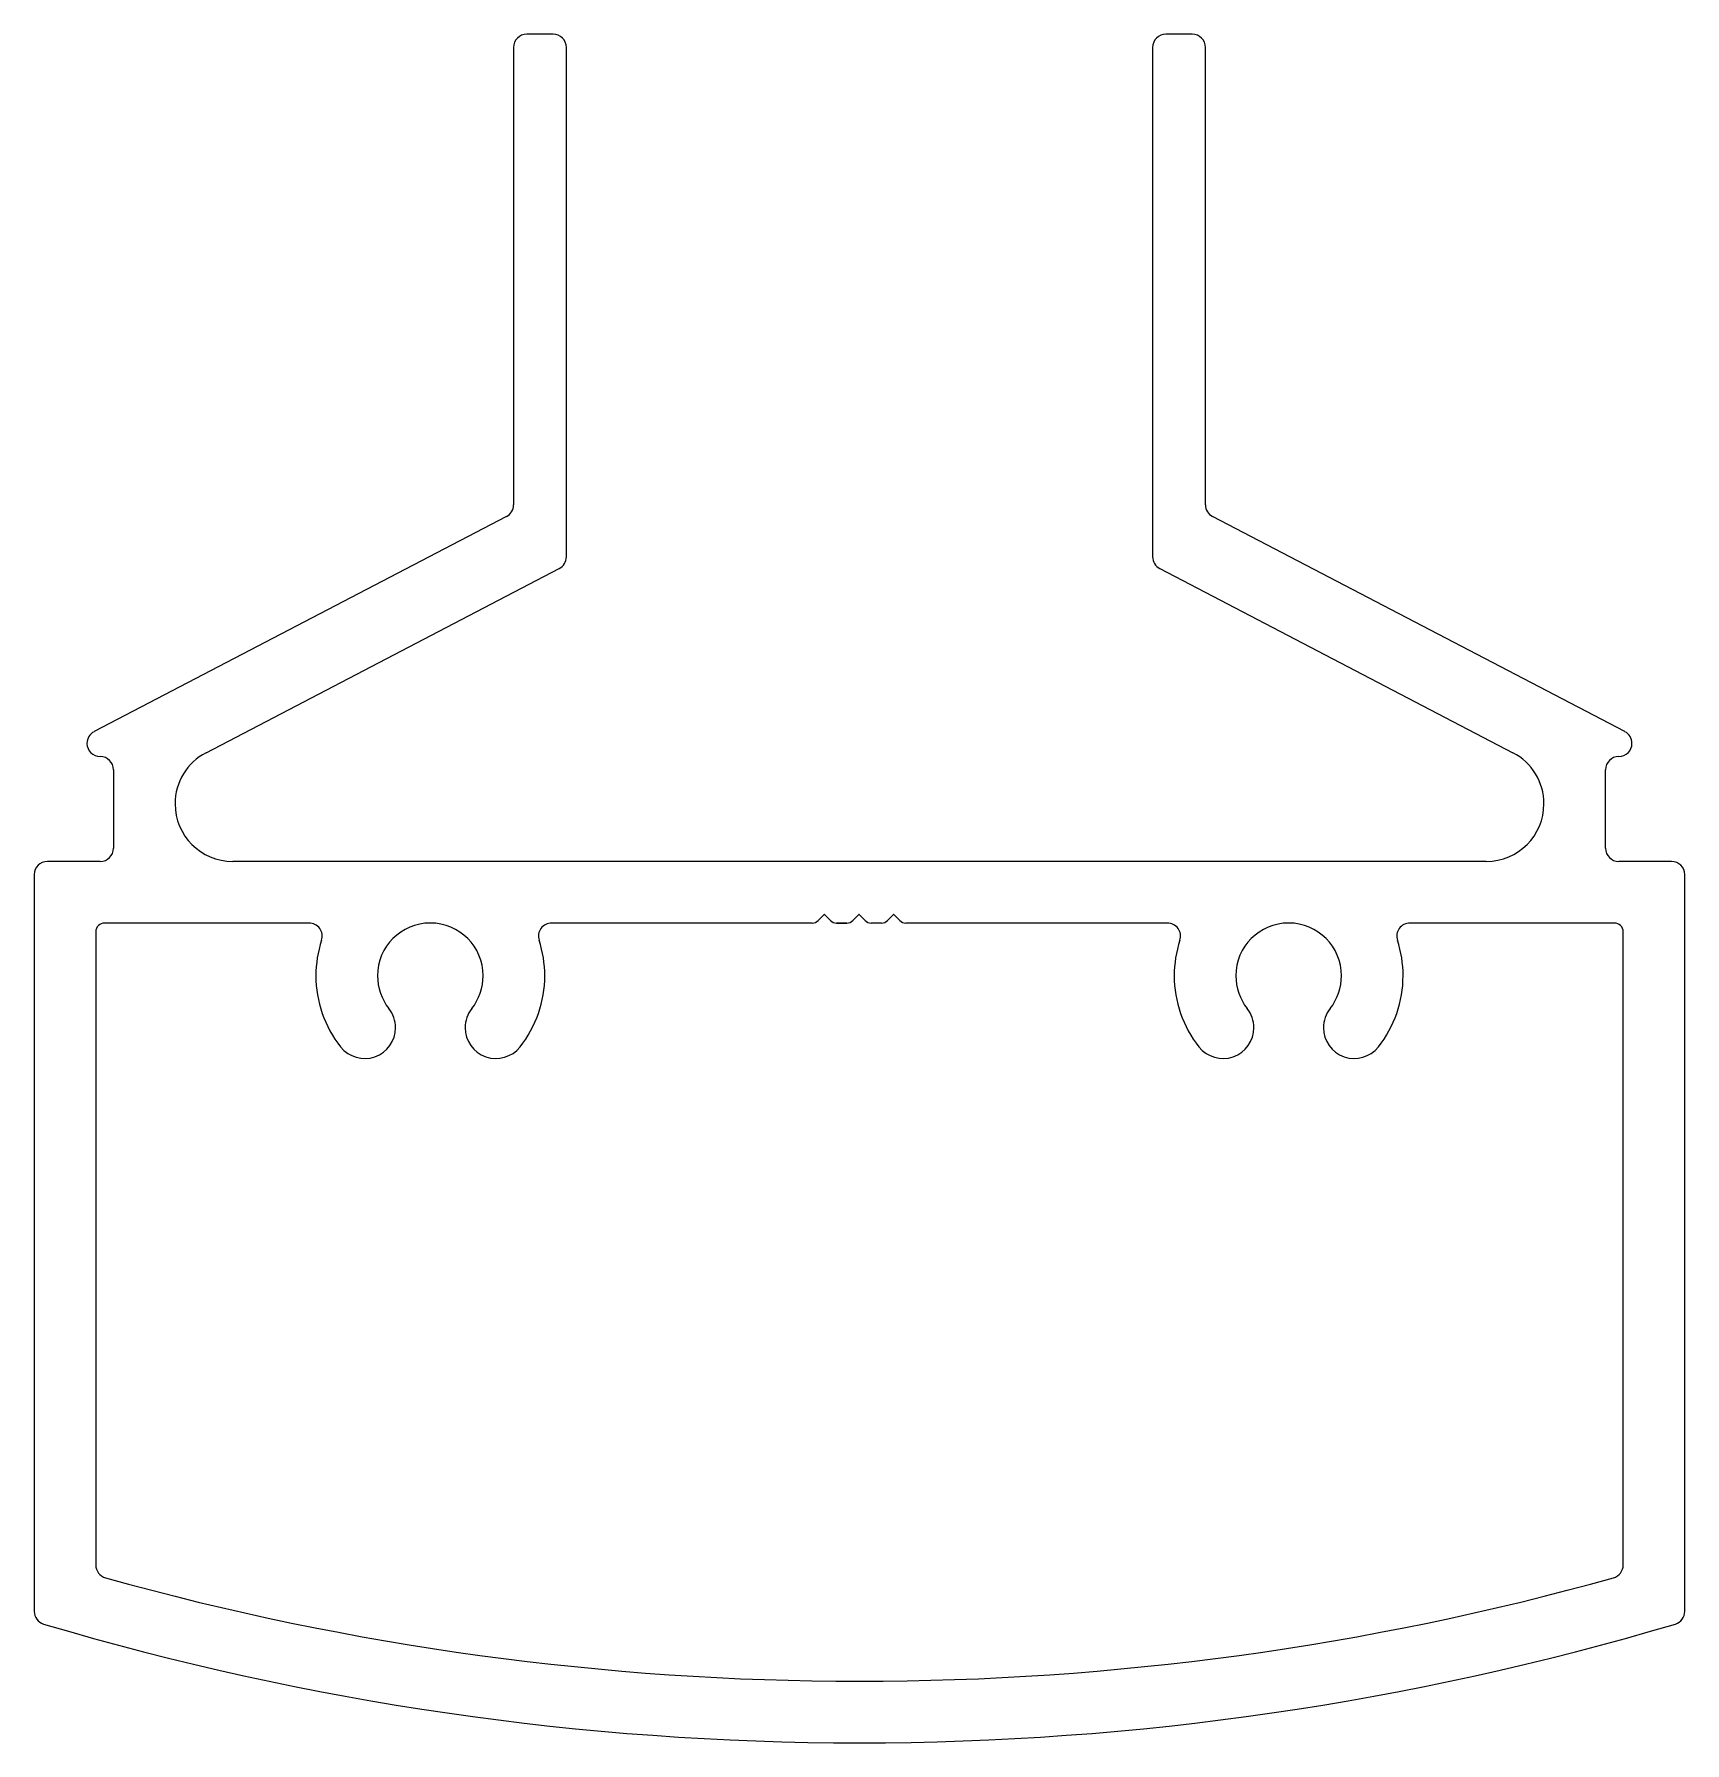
# Model space of a CAD drawing. Extents: x -24.7 to 22.9, y 4 to 53.3.
import ezdxf

# ---------------------------------------------------------------- set-up
doc = ezdxf.new("R2010")
doc.units = 0
doc.layers.add('1', color=7, linetype='CONTINUOUS')

msp = doc.modelspace()

# ---------------------------------------------------------------- linework, layer by layer
at = {"layer": '1', "color": 7, "linetype": 'CONTINUOUS'}
for p, q in [((-9.702, 53.32), (-10.464, 53.32)), ((8.738, 53.32), (7.976, 53.32)), ((-10.845, 52.939), (-10.845, 39.734)), ((-9.321, 38.237), (-9.321, 52.939)), ((7.595, 52.939), (7.595, 38.237)), ((9.119, 39.734), (9.119, 52.939)), ((-11.05, 39.396), (-22.947, 33.189)), ((21.221, 33.189), (9.324, 39.396)), ((-19.718, 32.582), (-9.526, 37.899)), ((7.8, 37.899), (17.991, 32.582)), ((-22.39, 32.089), (-22.39, 29.825)), ((20.663, 29.825), (20.663, 32.089)), ((-22.771, 29.444), (-24.295, 29.444)), ((-0.863, 29.444), (-18.948, 29.444)), ((17.222, 29.444), (-0.863, 29.444)), ((22.568, 29.444), (21.044, 29.444)), ((-24.676, 29.063), (-24.676, 7.797)), ((22.949, 7.797), (22.949, 29.063)), ((-16.747, 27.666), (-22.644, 27.666)), ((-2.983, 27.666), (-9.745, 27.666)), ((-2.232, 27.666), (-2.983, 27.666)), ((-2.232, 27.666), (-2.232, 27.666)), ((-1.884, 27.91), (-2.055, 27.739)), ((-1.701, 27.739), (-1.872, 27.91)), ((-1.232, 27.666), (-1.525, 27.666)), ((-1.525, 27.666), (-1.232, 27.666)), ((-1.232, 27.666), (-1.525, 27.666)), ((-1.525, 27.666), (-1.232, 27.666)), ((-1.232, 27.666), (-1.525, 27.666)), ((-0.884, 27.91), (-1.055, 27.739)), ((-0.701, 27.739), (-0.872, 27.91)), ((-0.232, 27.666), (-0.525, 27.666)), ((0.116, 27.91), (-0.055, 27.739)), ((0.299, 27.739), (0.127, 27.91)), ((1.752, 27.666), (0.475, 27.666)), ((8.018, 27.666), (1.752, 27.666)), ((20.917, 27.666), (15.02, 27.666)), ((-22.898, 27.412), (-22.898, 9.135)), ((21.171, 9.135), (21.171, 27.412))]:
    msp.add_line(p, q, dxfattribs=at)
for centre, radius, start, end in [((-10.464, 52.939), 0.381, 90, 180), ((-9.702, 52.939), 0.381, 360, 90), ((7.976, 52.939), 0.381, 90, 180), ((8.738, 52.939), 0.381, 0, 90), ((-11.226, 39.734), 0.381, 297.5528, 0), ((9.5, 39.734), 0.381, 180, 242.4472), ((-9.702, 38.237), 0.381, 297.5528, 0), ((7.976, 38.237), 0.381, 180, 242.4472), ((-22.771, 32.851), 0.381, 117.5528, 180), ((21.044, 32.851), 0.381, 0, 62.4472), ((-22.771, 32.851), 0.381, 180, 270), ((-18.948, 31.107), 1.663, 117.5528, 180), ((17.222, 31.107), 1.663, 360, 62.4472), ((21.044, 32.851), 0.381, 270, 360), ((-22.771, 32.089), 0.381, 0, 90), ((21.044, 32.089), 0.381, 90, 180), ((-18.948, 31.107), 1.663, 180, 270), ((17.222, 31.107), 1.663, 270, 0), ((-22.771, 29.825), 0.381, 270, 360), ((21.044, 29.825), 0.381, 180, 270), ((-24.295, 29.063), 0.381, 90, 180), ((22.568, 29.063), 0.381, 0, 90), ((-22.644, 27.412), 0.254, 90, 180), ((-16.747, 27.285), 0.381, 341.92, 90), ((-13.246, 26.142), 1.524, 0, 180), ((-9.745, 27.285), 0.381, 90, 198.08), ((-2.232, 27.916), 0.25, 270, 315), ((-1.878, 27.905), 0.008, 45, 135), ((-1.525, 27.916), 0.25, 225, 270), ((-1.232, 27.916), 0.25, 270, 315), ((-0.878, 27.905), 0.008, 45, 135), ((-0.525, 27.916), 0.25, 225, 270), ((-0.232, 27.916), 0.25, 270, 315), ((0.122, 27.905), 0.008, 45, 135), ((0.475, 27.916), 0.25, 225, 270), ((8.018, 27.285), 0.381, 341.92, 90), ((11.519, 26.142), 1.524, 0, 180), ((15.02, 27.285), 0.381, 90, 198.08), ((20.917, 27.412), 0.254, 0, 90), ((-13.246, 26.142), 3.302, 161.92, 180), ((-13.246, 26.142), 3.302, 360, 18.08), ((11.519, 26.142), 3.302, 161.92, 180), ((11.519, 26.142), 3.302, 360, 18.08), ((-13.246, 26.142), 3.302, 180, 218.3817), ((-13.246, 26.142), 1.524, 180, 218.3817), ((-13.246, 26.142), 1.524, 321.6183, 360), ((-13.246, 26.142), 3.302, 321.6183, 0), ((11.519, 26.142), 3.302, 180, 218.3817), ((11.519, 26.142), 1.524, 180, 218.3817), ((11.519, 26.142), 1.524, 321.6183, 360), ((11.519, 26.142), 3.302, 321.6183, 0), ((-15.137, 24.644), 0.889, 360, 38.3817), ((-11.354, 24.644), 0.889, 141.6183, 180), ((9.628, 24.644), 0.889, 360, 38.3817), ((13.411, 24.644), 0.889, 141.6183, 180), ((-15.137, 24.644), 0.889, 218.3817, 0), ((-11.354, 24.644), 0.889, 180, 321.6183), ((9.628, 24.644), 0.889, 218.3817, 0), ((13.411, 24.644), 0.889, 180, 321.6183), ((-22.517, 9.135), 0.381, 180, 254.3743), ((20.79, 9.135), 0.381, 285.6257, 360), ((-0.863, 86.555), 80.772, 254.37427, 285.62573), ((-24.295, 7.797), 0.381, 180, 253.4315), ((-0.863, 86.555), 82.55, 253.43145, 270), ((-0.863, 86.555), 82.55, 270, 286.56855), ((22.568, 7.797), 0.381, 286.5685, 360)]:
    msp.add_arc(centre, radius, start, end, dxfattribs=at)

doc.saveas('drawing.dxf')
